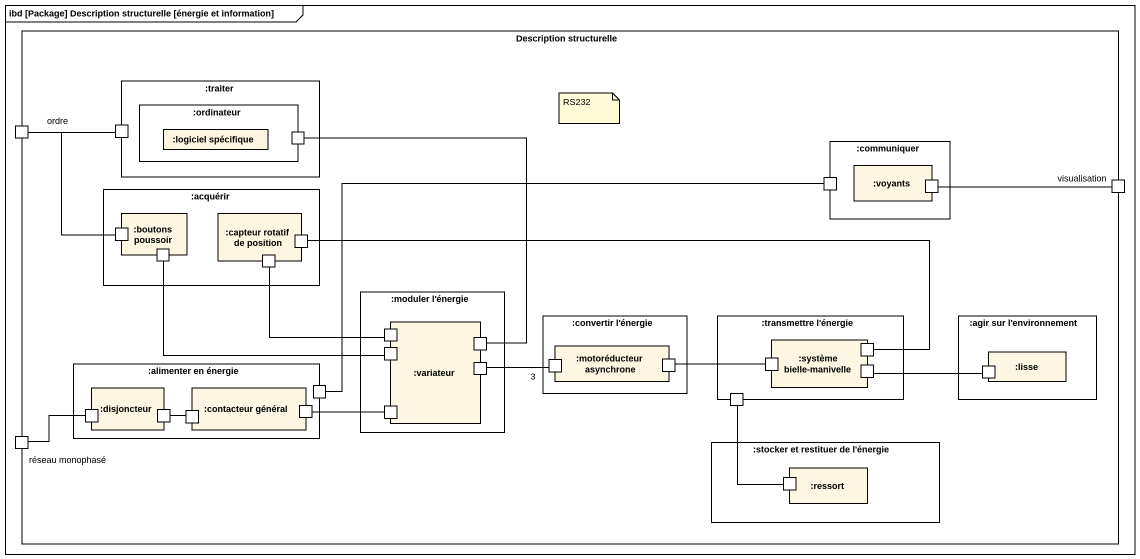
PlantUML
@startuml
mainframe ibd [Package] Description structurelle [énergie et information]
rectangle "Description structurelle" as Description_structurelle {
  rectangle ":traiter" as traiter {
    rectangle ":ordinateur" as ordinateur {
      rectangle ":logiciel spécifique" as logiciel_spécifique
      port " " as port2
    }
    port " " as port1
  }
  port ordre
  rectangle ":communiquer" as communiquer {
    port " " as port3
    rectangle ":voyants" as voyants {
      port " " as port4
    }
  }
  rectangle ":acquérir" as acquérir {
    rectangle ":boutons poussoir" as boutons_poussoir {
      port " " as port5
      port " " as port7
    }
    rectangle ":capteur rotatif de position" as capteur_rotatif_de_position {
      port " " as port6
      port " " as port8
    }
  }
  port visualisation
  rectangle ":moduler l'énergie" as moduler_l_énergie {
    rectangle ":variateur" as variateur {
      port " " as port9
      port " " as port10
      port " " as port11
      port " " as port14
      port " " as port25
    }
  }
  rectangle ":convertir l'énergie" as convertir_l_énergie {
    rectangle ":motoréducteur asynchrone" as motoréducteur_asynchrone {
      port " " as port15
      port " " as port16
    }
  }
  rectangle ":transmettre l'énergie" as transmettre_l_énergie {
    rectangle ":système bielle-manivelle" as système_bielle_manivelle {
      port " " as port12
      port " " as port18
      port " " as port19
    }
    port " " as port17
  }
  rectangle ":agir sur l'environnement" as agir_sur_l_environnement {
    rectangle ":lisse" as lisse {
      port " " as port20
    }
  }
  rectangle ":alimenter en énergie" as alimenter_en_énergie {
    rectangle ":disjoncteur" as disjoncteur {
      port " " as port21
      port " " as port22
    }
    rectangle ":contacteur général" as contacteur_général {
      port " " as port23
      port " " as port24
    }
    port " " as port13
  }
  port "réseau monophasé" as réseau_monophasé
  rectangle ":stocker et restituer de l'énergie" as stocker_et_restituer_de_l {
    rectangle ":ressort" as ressort {
      port " " as port26
    }
  }
}
ordre -right- port1
ordre -- port5
port2 -- port11
port4 -right- visualisation
port7 -right- port9
port8 -- port10
port12 -left- port6
port13 -right- port3
port14 "3" -right- port15
port16 -right- port18
port17 -- port26
port19 -right- port20
port22 -right- port23
port24 -right- port25
réseau_monophasé -right- port21
note as N1
  RS232
end note
@enduml
